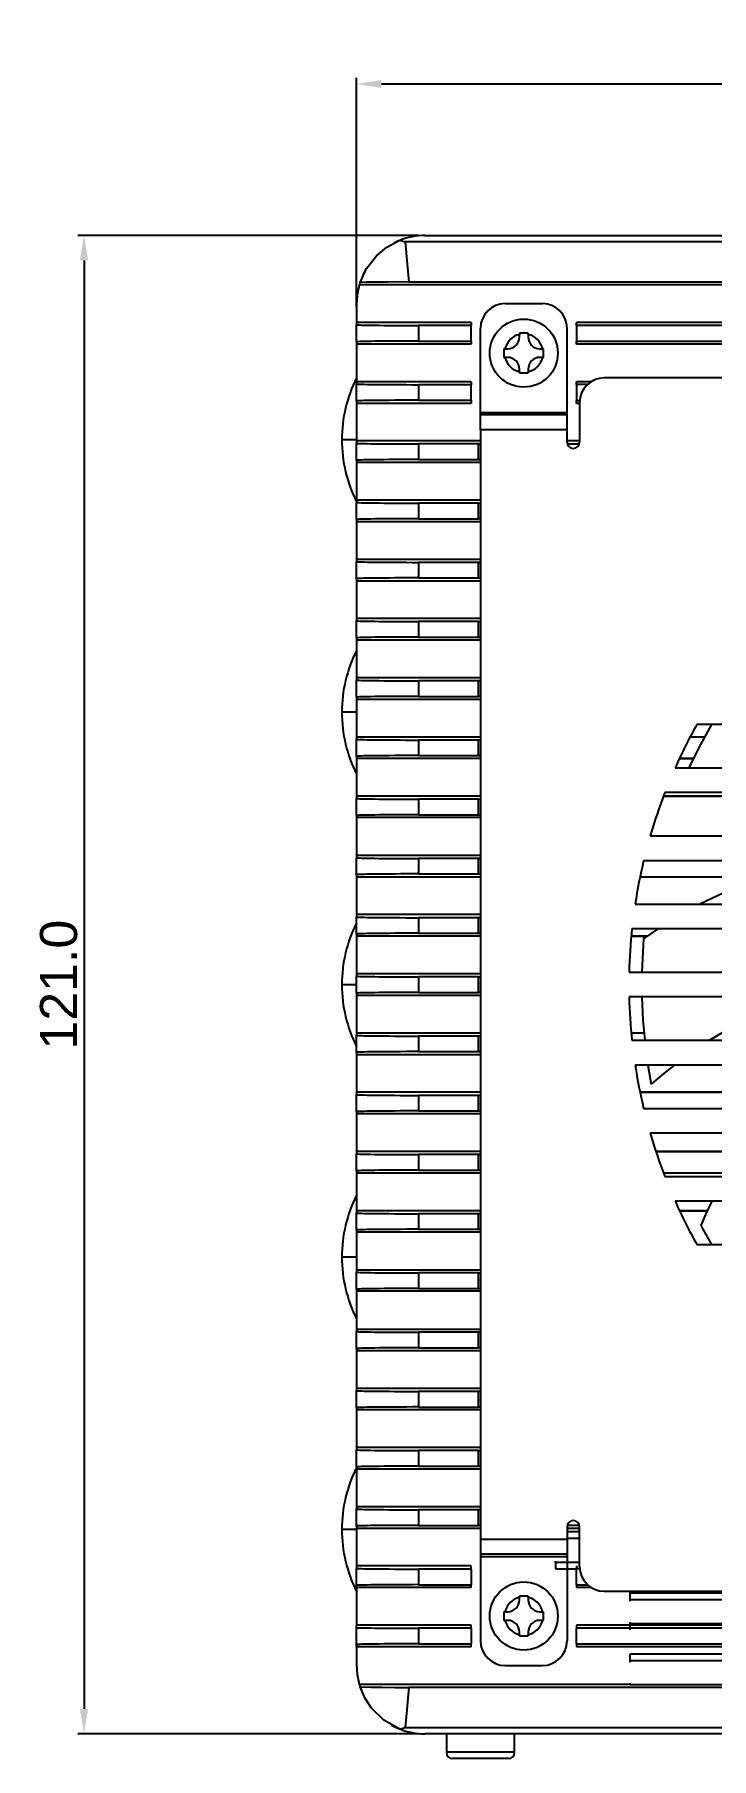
# Model space of a CAD drawing. Header units: millimetres. Extents: x 113 to 1101, y 63 to 734.
# Drawn here: x 252.4 to 307.1, y 487.3 to 626.6 of the extents above; entities that cross this region are included whole.
import ezdxf

# ---------------------------------------------------------------- set-up
doc = ezdxf.new("R2010")
doc.units = ezdxf.units.MM
doc.styles.get("Standard").update_dxf_attribs({"font": 'arial.ttf'})
doc.dimstyles.get("Standard").update_dxf_attribs({"dimtxt": 3, "dimasz": 2, "dimexe": 0.5, "dimexo": 0.5, "dimgap": 0.5, "dimtad": 1, "dimdec": 1, "dimzin": 0, "dimdsep": 46, "dimtxsty": 'Standard', "dimcen": 0.09, "dimclrd": 253, "dimclre": 253, "dimclrt": 6, "dimadec": 0, "dimazin": 0, "dimtfac": 1, "dimtdec": 1, "dimtofl": 0, "dimtmove": 0, "dimatfit": 3, "dimfxl": 1, "dimtolj": 1, "dimtzin": 0, "dimarcsym": 0})

# ---------------------------------------------------------------- blocks, each defined once
blk = doc.blocks.new('*D2')
at = {"color": 253, "lineweight": -2}
for p, q in [((278.41, 604.56), (278.41, 623.06)), ((406.41, 622.56), (280.41, 622.56)), ((408.41, 605.32), (408.41, 623.06))]:
    blk.add_line(p, q, dxfattribs=at)
at = {"color": 253}
for points in [[(280.41, 622.89), (280.41, 622.23), (278.41, 622.56)], [(406.41, 622.89), (406.41, 622.23), (408.41, 622.56)]]:
    blk.add_solid(points, dxfattribs=at)
at = {"layer": 'Defpoints', "color": 0}
for p in [(278.41, 622.56), (408.41, 604.82), (278.41, 604.06)]:
    blk.add_point(p, dxfattribs=at)
at = {"color": 6, "insert": (343.41, 624.59), "char_height": 3, "attachment_point": 5}
blk.add_mtext('\\A1;130.0', dxfattribs=at)
blk = doc.blocks.new('*D3')
at = {"color": 253, "lineweight": -2}
for p, q in [((283.41, 610.32), (255.89, 610.32)), ((256.39, 608.32), (256.39, 491.32)), ((283.41, 489.32), (255.89, 489.32))]:
    blk.add_line(p, q, dxfattribs=at)
at = {"color": 253}
for points in [[(256.05, 608.32), (256.72, 608.32), (256.39, 610.32)], [(256.05, 491.32), (256.72, 491.32), (256.39, 489.32)]]:
    blk.add_solid(points, dxfattribs=at)
at = {"layer": 'Defpoints', "color": 0}
for p in [(283.91, 610.32), (256.39, 489.32), (283.91, 489.32)]:
    blk.add_point(p, dxfattribs=at)
at = {"color": 6, "insert": (254.35, 549.82), "char_height": 3, "attachment_point": 5, "rotation": 90}
blk.add_mtext('\\A1;121.0', dxfattribs=at)

msp = doc.modelspace()

# ---------------------------------------------------------------- linework, layer by layer
for p, q in [((283.91, 610.32), (402.91, 610.32)), ((404.49, 609.82), (282.33, 609.82)), ((408.19, 606.34), (278.62, 606.34)), ((282.63, 606.58), (404.19, 606.58)), ((278.41, 604.82), (278.41, 603.3)), ((290.41, 604.83), (293.41, 604.83)), ((278.41, 603.3), (278.41, 603.12)), ((287.66, 603.3), (278.41, 603.3)), ((278.41, 601.74), (278.41, 603.12)), ((287.66, 603.06), (283.41, 603.06)), ((283.41, 603.06), (283.41, 601.8)), ((287.66, 603.3), (287.66, 603.06)), ((287.66, 601.8), (287.66, 603.06)), ((296.16, 603.06), (296.16, 603.3)), ((390.66, 603.3), (296.16, 603.3)), ((390.66, 603.06), (296.16, 603.06)), ((296.16, 603.06), (296.16, 601.8)), ((278.41, 601.74), (278.41, 601.56)), ((278.41, 601.56), (278.41, 598.52)), ((287.66, 601.56), (278.41, 601.56)), ((283.41, 601.8), (287.66, 601.8)), ((287.66, 601.8), (287.66, 601.56)), ((288.41, 596.03), (288.41, 602.83)), ((291.56, 602.13), (291.56, 602.34)), ((292.26, 602.34), (292.26, 602.13)), ((295.41, 596.03), (295.41, 602.83)), ((296.16, 601.56), (296.16, 601.8)), ((296.16, 601.8), (390.66, 601.8)), ((390.66, 601.56), (296.16, 601.56)), ((290.4, 601.18), (290.61, 601.18)), ((290.61, 600.48), (290.4, 600.48)), ((293.21, 601.18), (293.42, 601.18)), ((293.42, 600.48), (293.21, 600.48)), ((291.56, 599.32), (291.56, 599.53)), ((292.26, 599.53), (292.26, 599.32)), ((388.41, 598.83), (298.41, 598.83)), ((278.41, 598.52), (278.41, 598.34)), ((287.66, 598.52), (278.41, 598.52)), ((278.41, 596.96), (278.41, 598.34)), ((287.66, 598.27), (283.41, 598.27)), ((283.41, 598.27), (283.41, 597.02)), ((287.66, 598.52), (287.66, 598.27)), ((287.66, 597.02), (287.66, 598.27)), ((296.16, 598.29), (296.16, 598.52)), ((297.34, 598.52), (296.16, 598.52)), ((296.16, 598.29), (296.16, 597)), ((297.04, 598.29), (296.16, 598.29)), ((278.41, 596.96), (278.41, 596.77)), ((278.41, 596.77), (278.41, 593.74)), ((287.66, 596.77), (278.41, 596.77)), ((283.41, 597.02), (287.66, 597.02)), ((287.66, 597.02), (287.66, 596.77)), ((288.41, 595.83), (288.41, 596.03)), ((288.41, 596.03), (295.41, 596.03)), ((295.41, 595.83), (295.41, 596.03)), ((296.16, 596.77), (296.16, 597)), ((296.16, 597), (296.42, 597)), ((296.41, 596.77), (296.16, 596.77)), ((296.41, 596.83), (296.41, 593.63)), ((288.41, 594.63), (288.41, 595.83)), ((295.41, 595.83), (288.41, 595.83)), ((288.41, 594.63), (288.41, 505.03)), ((295.41, 594.63), (288.41, 594.63)), ((295.41, 594.63), (295.41, 595.83)), ((295.41, 593.63), (295.41, 594.63)), ((278.42, 593.82), (277.22, 593.82)), ((278.41, 593.74), (278.41, 593.55)), ((288.41, 593.74), (278.41, 593.74)), ((278.41, 592.17), (278.41, 593.55)), ((288.26, 593.49), (283.41, 593.49)), ((283.41, 593.49), (283.41, 592.23)), ((288.26, 593.49), (288.26, 593.51)), ((288.26, 593.51), (288.41, 593.51)), ((288.26, 592.23), (288.26, 593.49)), ((296.41, 593.74), (295.41, 593.74)), ((295.42, 593.51), (296.39, 593.51)), ((278.41, 592.17), (278.41, 591.99)), ((278.41, 591.99), (278.41, 588.95)), ((288.41, 591.99), (278.41, 591.99)), ((283.41, 592.23), (288.26, 592.23)), ((288.26, 592.22), (288.26, 592.23)), ((288.41, 592.22), (288.26, 592.22)), ((278.41, 588.95), (278.41, 588.77)), ((288.41, 588.95), (278.41, 588.95)), ((278.41, 587.39), (278.41, 588.77)), ((288.26, 588.71), (283.41, 588.71)), ((283.41, 588.71), (283.41, 587.45)), ((288.26, 588.71), (288.26, 588.72)), ((288.26, 588.72), (288.41, 588.72)), ((288.26, 587.45), (288.26, 588.71)), ((278.41, 587.39), (278.41, 587.21)), ((278.41, 587.21), (278.41, 584.17)), ((288.41, 587.21), (278.41, 587.21)), ((283.41, 587.45), (288.26, 587.45)), ((288.26, 587.44), (288.26, 587.45)), ((288.41, 587.44), (288.26, 587.44)), ((278.41, 584.17), (278.41, 583.99)), ((288.41, 584.17), (278.41, 584.17)), ((278.41, 582.61), (278.41, 583.99)), ((288.26, 583.93), (283.41, 583.93)), ((283.41, 583.93), (283.41, 582.67)), ((288.26, 583.93), (288.26, 583.94)), ((288.26, 583.94), (288.41, 583.94)), ((288.26, 582.67), (288.26, 583.93)), ((278.41, 582.61), (278.41, 582.42)), ((278.41, 582.42), (278.41, 579.39)), ((288.41, 582.42), (278.41, 582.42)), ((283.41, 582.67), (288.26, 582.67)), ((288.26, 582.65), (288.26, 582.67)), ((288.41, 582.65), (288.26, 582.65)), ((278.41, 579.39), (278.41, 579.21)), ((288.41, 579.39), (278.41, 579.39)), ((278.41, 577.83), (278.41, 579.21)), ((288.26, 579.14), (283.41, 579.14)), ((283.41, 579.14), (283.41, 577.89)), ((283.41, 577.89), (288.26, 577.89)), ((288.26, 579.14), (288.26, 579.16)), ((288.26, 579.16), (288.41, 579.16)), ((288.26, 577.89), (288.26, 579.14)), ((288.26, 577.87), (288.26, 577.89)), ((288.41, 577.87), (288.26, 577.87)), ((278.41, 577.83), (278.41, 577.64)), ((278.41, 577.64), (278.41, 574.61)), ((288.41, 577.64), (278.41, 577.64)), ((288.41, 574.61), (278.41, 574.61)), ((278.41, 574.61), (278.41, 574.42)), ((278.41, 573.04), (278.41, 574.42)), ((288.26, 574.36), (283.41, 574.36)), ((283.41, 574.36), (283.41, 573.1)), ((288.26, 574.36), (288.26, 574.38)), ((288.26, 574.38), (288.41, 574.38)), ((288.26, 573.1), (288.26, 574.36)), ((278.41, 573.04), (278.41, 572.86)), ((278.41, 572.86), (278.41, 569.82)), ((288.41, 572.86), (278.41, 572.86)), ((283.41, 573.1), (288.26, 573.1)), ((288.26, 573.09), (288.26, 573.1)), ((288.41, 573.09), (288.26, 573.09)), ((278.42, 571.82), (277.22, 571.82)), ((278.41, 569.82), (278.41, 569.64)), ((288.41, 569.82), (278.41, 569.82)), ((278.41, 568.26), (278.41, 569.64)), ((288.26, 569.58), (283.41, 569.58)), ((283.41, 569.58), (283.41, 568.32)), ((288.26, 569.58), (288.26, 569.59)), ((288.26, 569.59), (288.41, 569.59)), ((288.26, 568.32), (288.26, 569.58)), ((306.49, 569.8), (305.33, 569.8)), ((306.5, 569.82), (305.34, 569.82)), ((380.93, 570.83), (305.88, 570.83)), ((278.41, 568.26), (278.41, 568.08)), ((283.41, 568.32), (288.26, 568.32)), ((288.26, 568.31), (288.26, 568.32)), ((288.41, 568.31), (288.26, 568.31)), ((278.41, 568.08), (278.41, 565.04)), ((288.41, 568.08), (278.41, 568.08)), ((304.13, 567.33), (382.69, 567.33)), ((305.61, 568.08), (304.47, 568.08)), ((304.48, 568.1), (305.62, 568.1)), ((383.52, 565.33), (303.3, 565.33)), ((278.41, 565.04), (278.41, 564.86)), ((288.41, 565.04), (278.41, 565.04)), ((278.41, 563.48), (278.41, 564.86)), ((283.41, 564.8), (283.41, 563.54)), ((288.26, 564.8), (283.41, 564.8)), ((288.26, 564.8), (288.26, 564.81)), ((288.26, 564.81), (288.41, 564.81)), ((288.26, 563.54), (288.26, 564.8)), ((317.95, 565.02), (303.18, 565.02)), ((317.85, 565.04), (303.19, 565.04)), ((278.41, 563.48), (278.41, 563.32)), ((278.41, 563.32), (278.41, 560.24)), ((288.41, 563.32), (278.41, 563.32)), ((283.41, 563.54), (288.26, 563.54)), ((288.26, 563.52), (288.26, 563.54)), ((288.41, 563.52), (288.26, 563.52)), ((302.12, 561.83), (384.7, 561.83)), ((278.41, 560.24), (278.41, 560.07)), ((288.41, 560.24), (278.41, 560.24)), ((278.41, 558.7), (278.41, 560.07)), ((283.41, 560.01), (283.41, 558.76)), ((288.26, 560.01), (283.41, 560.01)), ((288.26, 560.01), (288.26, 560.03)), ((288.26, 560.03), (288.41, 560.03)), ((288.26, 558.76), (288.26, 560.01)), ((385.23, 559.83), (301.59, 559.83)), ((278.41, 558.7), (278.41, 558.51)), ((278.41, 558.51), (278.41, 555.48)), ((288.41, 558.51), (278.41, 558.51)), ((283.41, 558.76), (288.26, 558.76)), ((288.26, 558.74), (288.26, 558.76)), ((288.41, 558.74), (288.26, 558.74)), ((313.13, 558.51), (301.29, 558.51)), ((301.3, 558.53), (313.3, 558.53)), ((300.9, 556.33), (385.91, 556.33)), ((278.41, 555.48), (278.41, 555.29)), ((288.41, 555.48), (278.41, 555.48)), ((278.41, 553.91), (278.41, 555.29)), ((283.41, 555.23), (283.41, 553.97)), ((288.26, 555.23), (283.41, 555.23)), ((288.26, 555.23), (288.26, 555.25)), ((288.26, 555.25), (288.41, 555.25)), ((288.26, 553.97), (288.26, 555.23)), ((386.17, 554.33), (300.64, 554.33)), ((278.41, 553.91), (278.41, 553.73)), ((278.41, 553.73), (278.41, 550.69)), ((288.41, 553.73), (278.41, 553.73)), ((283.41, 553.97), (288.26, 553.97)), ((288.26, 553.96), (288.26, 553.97)), ((288.41, 553.96), (288.26, 553.96)), ((300.59, 553.75), (301.91, 553.75)), ((301.87, 553.73), (300.59, 553.73)), ((278.41, 550.69), (278.41, 550.51)), ((288.41, 550.69), (278.41, 550.69)), ((278.41, 549.13), (278.41, 550.51)), ((288.26, 550.45), (283.41, 550.45)), ((283.41, 550.45), (283.41, 549.19)), ((288.26, 550.45), (288.26, 550.46)), ((288.26, 550.46), (288.41, 550.46)), ((288.26, 549.19), (288.26, 550.45)), ((300.42, 550.83), (386.4, 550.83)), ((278.42, 549.82), (277.22, 549.82)), ((278.41, 549.13), (278.41, 548.95)), ((278.41, 548.95), (278.41, 545.91)), ((288.41, 548.95), (278.41, 548.95)), ((283.41, 549.19), (288.26, 549.19)), ((288.26, 549.18), (288.26, 549.19)), ((288.41, 549.18), (288.26, 549.18)), ((386.4, 548.83), (300.42, 548.83)), ((278.41, 545.91), (278.41, 545.73)), ((288.41, 545.91), (278.41, 545.91)), ((301.62, 545.91), (300.59, 545.91)), ((301.62, 545.89), (300.59, 545.89)), ((278.41, 544.35), (278.41, 545.73)), ((288.26, 545.67), (283.41, 545.67)), ((283.41, 545.67), (283.41, 544.41)), ((288.26, 545.67), (288.26, 545.68)), ((288.26, 545.68), (288.41, 545.68)), ((288.26, 544.41), (288.26, 545.67)), ((300.64, 545.33), (386.17, 545.33)), ((278.41, 544.35), (278.41, 544.16)), ((278.41, 544.16), (278.41, 541.13)), ((288.41, 544.16), (278.41, 544.16)), ((283.41, 544.41), (288.26, 544.41)), ((288.26, 544.39), (288.26, 544.41)), ((288.41, 544.39), (288.26, 544.39)), ((385.91, 543.33), (300.9, 543.33)), ((278.41, 541.13), (278.41, 540.94)), ((288.41, 541.13), (278.41, 541.13)), ((278.41, 539.56), (278.41, 540.94)), ((288.26, 540.88), (283.41, 540.88)), ((283.41, 540.88), (283.41, 539.63)), ((288.26, 540.88), (288.26, 540.9)), ((288.26, 540.9), (288.41, 540.9)), ((288.26, 539.63), (288.26, 540.88)), ((313.68, 541.13), (301.3, 541.13)), ((313.65, 541.11), (301.3, 541.11)), ((278.41, 539.56), (278.41, 539.38)), ((278.41, 539.38), (278.41, 536.34)), ((288.41, 539.38), (278.41, 539.38)), ((283.41, 539.63), (288.26, 539.63)), ((288.26, 539.61), (288.26, 539.63)), ((288.41, 539.61), (288.26, 539.61)), ((301.59, 539.83), (385.23, 539.83)), ((384.7, 537.83), (302.12, 537.83)), ((278.41, 536.34), (278.41, 536.16)), ((288.41, 536.34), (278.41, 536.34)), ((278.41, 534.78), (278.41, 536.16)), ((288.26, 536.1), (283.41, 536.1)), ((283.41, 536.1), (283.41, 534.84)), ((288.26, 536.1), (288.26, 536.12)), ((288.26, 536.12), (288.41, 536.12)), ((288.26, 534.84), (288.26, 536.1)), ((309.31, 536.34), (302.58, 536.34)), ((309.29, 536.32), (302.58, 536.32)), ((278.41, 534.78), (278.41, 534.6)), ((283.41, 534.84), (288.26, 534.84)), ((288.26, 534.83), (288.26, 534.84)), ((288.41, 534.83), (288.26, 534.83)), ((278.41, 534.6), (278.41, 531.56)), ((288.41, 534.6), (278.41, 534.6)), ((303.19, 534.62), (308.28, 534.62)), ((308.27, 534.6), (303.2, 534.6)), ((303.3, 534.33), (383.52, 534.33)), ((382.69, 532.33), (304.13, 532.33)), ((278.41, 531.56), (278.41, 531.38)), ((288.41, 531.56), (278.41, 531.56)), ((278.41, 530), (278.41, 531.38)), ((288.26, 531.32), (283.41, 531.32)), ((283.41, 531.32), (283.41, 530.06)), ((288.26, 531.32), (288.26, 531.33)), ((288.26, 531.33), (288.41, 531.33)), ((288.26, 530.06), (288.26, 531.32)), ((306.77, 531.56), (304.48, 531.56)), ((306.76, 531.54), (304.49, 531.54)), ((278.41, 530), (278.41, 529.84)), ((278.41, 529.84), (278.41, 526.76)), ((288.41, 529.84), (278.41, 529.84)), ((283.41, 530.06), (288.26, 530.06)), ((288.26, 530.05), (288.26, 530.06)), ((288.41, 530.05), (288.26, 530.05)), ((278.42, 527.82), (277.22, 527.82)), ((305.88, 528.83), (380.93, 528.83)), ((278.41, 526.76), (278.41, 526.6)), ((288.41, 526.76), (278.41, 526.76)), ((278.41, 525.22), (278.41, 526.6)), ((288.26, 526.54), (283.41, 526.54)), ((283.41, 526.54), (283.41, 525.28)), ((288.26, 526.54), (288.26, 526.55)), ((288.26, 526.55), (288.41, 526.55)), ((288.26, 525.28), (288.26, 526.54)), ((278.41, 525.22), (278.41, 525.06)), ((278.41, 525.06), (278.41, 521.97)), ((288.41, 525.06), (278.41, 525.06)), ((283.41, 525.28), (288.26, 525.28)), ((288.26, 525.26), (288.26, 525.28)), ((288.41, 525.26), (288.26, 525.26)), ((278.41, 521.97), (278.41, 521.81)), ((288.41, 521.97), (278.41, 521.97)), ((278.41, 520.43), (278.41, 521.81)), ((288.26, 521.75), (283.41, 521.75)), ((283.41, 521.75), (283.41, 520.5)), ((288.26, 521.75), (288.26, 521.77)), ((288.26, 521.77), (288.41, 521.77)), ((288.26, 520.5), (288.26, 521.75)), ((278.41, 520.43), (278.41, 520.25)), ((278.41, 520.25), (278.41, 517.21)), ((288.41, 520.25), (278.41, 520.25)), ((283.41, 520.5), (288.26, 520.5)), ((288.26, 520.48), (288.26, 520.5)), ((288.41, 520.48), (288.26, 520.48)), ((278.41, 517.21), (278.41, 517.03)), ((288.41, 517.21), (278.41, 517.21)), ((278.41, 515.65), (278.41, 517.03)), ((288.26, 516.97), (283.41, 516.97)), ((283.41, 516.97), (283.41, 515.71)), ((288.26, 516.97), (288.26, 516.98)), ((288.26, 516.98), (288.41, 516.98)), ((288.26, 515.71), (288.26, 516.97)), ((278.41, 515.65), (278.41, 515.47)), ((278.41, 515.47), (278.41, 512.43)), ((288.41, 515.47), (278.41, 515.47)), ((283.41, 515.71), (288.26, 515.71)), ((288.26, 515.7), (288.26, 515.71)), ((288.41, 515.7), (288.26, 515.7)), ((278.41, 512.43), (278.41, 512.25)), ((288.41, 512.43), (278.41, 512.43)), ((278.41, 510.87), (278.41, 512.25)), ((288.26, 512.19), (283.41, 512.19)), ((283.41, 512.19), (283.41, 510.93)), ((288.26, 512.19), (288.26, 512.2)), ((288.26, 512.2), (288.41, 512.2)), ((288.26, 510.93), (288.26, 512.19)), ((278.41, 510.87), (278.41, 510.69)), ((278.41, 510.69), (278.41, 507.65)), ((288.41, 510.69), (278.41, 510.69)), ((283.41, 510.93), (288.26, 510.93)), ((288.26, 510.92), (288.26, 510.93)), ((288.41, 510.92), (288.26, 510.92)), ((278.41, 507.65), (278.41, 507.47)), ((288.41, 507.65), (278.41, 507.65)), ((278.41, 506.09), (278.41, 507.47)), ((288.26, 507.4), (283.41, 507.4)), ((283.41, 507.4), (283.41, 506.15)), ((288.26, 507.4), (288.26, 507.42)), ((288.26, 507.42), (288.41, 507.42)), ((288.26, 506.15), (288.26, 507.4)), ((278.42, 505.82), (277.22, 505.82)), ((278.41, 506.09), (278.41, 505.9)), ((278.41, 505.9), (278.41, 502.87)), ((288.41, 505.9), (278.41, 505.9)), ((283.41, 506.15), (288.26, 506.15)), ((288.26, 506.13), (288.26, 506.15)), ((288.41, 506.13), (288.26, 506.13)), ((295.41, 506.03), (295.41, 505.03)), ((296.41, 505.9), (295.41, 505.9)), ((296.41, 505.62), (295.41, 505.62)), ((296.4, 506.13), (295.42, 506.13)), ((296.41, 502.83), (296.41, 506.03)), ((288.41, 505.03), (288.41, 503.83)), ((288.41, 505.03), (295.41, 505.03)), ((295.41, 505.11), (296.41, 505.11)), ((295.41, 505.03), (295.41, 503.83)), ((278.41, 502.87), (278.41, 502.68)), ((287.66, 502.87), (278.41, 502.87)), ((278.41, 501.3), (278.41, 502.68)), ((287.66, 502.62), (287.66, 502.87)), ((288.41, 503.83), (288.41, 503.63)), ((295.41, 503.83), (288.41, 503.83)), ((288.41, 503.63), (288.41, 496.83)), ((288.41, 503.63), (295.41, 503.63)), ((294.48, 503.15), (294.48, 503.25)), ((294.48, 503.15), (294.48, 502.64)), ((296.41, 503.15), (294.48, 503.15)), ((295.41, 503.83), (295.41, 503.63)), ((295.41, 503.63), (295.41, 496.83)), ((296.16, 502.87), (296.16, 502.64)), ((278.41, 501.12), (278.41, 501.3)), ((287.66, 502.62), (283.41, 502.62)), ((283.41, 502.62), (283.41, 501.36)), ((283.41, 501.36), (287.66, 501.36)), ((287.66, 502.62), (287.66, 501.36)), ((287.66, 501.12), (287.66, 501.36)), ((294.48, 502.64), (296.16, 502.64)), ((296.42, 502.64), (296.16, 502.64)), ((296.16, 501.35), (296.16, 502.64)), ((296.16, 501.35), (296.16, 501.12)), ((296.16, 501.35), (297.06, 501.35)), ((278.41, 501.12), (278.41, 498.08)), ((287.66, 501.12), (278.41, 501.12)), ((291.56, 500.13), (291.56, 500.34)), ((292.26, 500.34), (292.26, 500.13)), ((297.37, 501.12), (296.16, 501.12)), ((298.41, 500.83), (388.41, 500.83)), ((300.48, 500.81), (300.48, 500.68)), ((300.48, 500.68), (300.48, 500.17)), ((344.13, 500.68), (300.48, 500.68)), ((300.48, 500.17), (300.48, 500.04)), ((300.48, 500.17), (343.73, 500.17)), ((290.4, 499.18), (290.61, 499.18)), ((293.21, 499.18), (293.42, 499.18)), ((278.41, 497.9), (278.41, 498.08)), ((287.66, 498.08), (278.41, 498.08)), ((278.41, 496.52), (278.41, 497.9)), ((287.66, 497.84), (283.41, 497.84)), ((283.41, 497.84), (283.41, 496.58)), ((287.66, 497.84), (287.66, 498.08)), ((287.66, 497.84), (287.66, 496.58)), ((290.61, 498.48), (290.4, 498.48)), ((291.56, 497.32), (291.56, 497.53)), ((292.26, 497.53), (292.26, 497.32)), ((293.42, 498.48), (293.21, 498.48)), ((296.16, 498.08), (296.16, 497.84)), ((390.66, 498.08), (296.16, 498.08)), ((296.16, 496.58), (296.16, 497.84)), ((390.66, 497.84), (296.16, 497.84)), ((300.48, 498.34), (300.48, 498.21)), ((300.48, 498.21), (300.48, 497.7)), ((343.39, 498.21), (300.48, 498.21)), ((278.41, 496.34), (278.41, 496.52)), ((278.41, 496.34), (278.41, 494.82)), ((287.66, 496.34), (278.41, 496.34)), ((283.41, 496.58), (287.66, 496.58)), ((287.66, 496.34), (287.66, 496.58)), ((296.16, 496.58), (296.16, 496.34)), ((296.16, 496.58), (390.66, 496.58)), ((390.66, 496.34), (296.16, 496.34)), ((300.48, 495.74), (300.48, 495.23)), ((392.98, 495.74), (300.48, 495.74)), ((290.41, 494.83), (293.41, 494.83)), ((300.48, 495.23), (300.48, 495.1)), ((300.48, 495.23), (392.98, 495.23)), ((300.48, 493.3), (278.62, 493.3)), ((404.19, 493.06), (282.63, 493.06)), ((300.48, 493.4), (300.48, 493.27)), ((392.98, 493.27), (300.48, 493.27)), ((282.33, 489.82), (404.49, 489.82)), ((402.91, 489.32), (283.91, 489.32)), ((285.66, 489.32), (285.66, 487.82)), ((291.16, 487.82), (291.16, 489.32)), ((291.16, 487.82), (285.66, 487.82)), ((290.66, 487.32), (286.16, 487.32))]:
    msp.add_line(p, q)
for points in [[(278.68, 606.54), (279.2, 607.66), (280, 608.69), (280.84, 609.39), (281.89, 609.94)], [(281.89, 609.94), (282.13, 609.87), (282.33, 609.82)], [(282.33, 609.82), (282.48, 608.01), (282.63, 606.58)], [(282.63, 606.58), (280.91, 606.57), (279.96, 606.57), (279.2, 606.56), (278.68, 606.54)], [(292.26, 602.43), (291.87, 602.43), (291.56, 602.43)], [(291.56, 602.43), (291.56, 602.38), (291.56, 602.34)], [(292.26, 602.34), (292.26, 602.39), (292.26, 602.43)], [(290.31, 601.18), (290.31, 600.79), (290.31, 600.48)], [(290.4, 601.18), (290.35, 601.18), (290.31, 601.18)], [(290.31, 600.48), (290.36, 600.48), (290.4, 600.48)], [(293.51, 601.18), (293.46, 601.18), (293.42, 601.18)], [(293.42, 600.48), (293.47, 600.48), (293.51, 600.48)], [(293.51, 600.48), (293.51, 600.87), (293.51, 601.18)], [(291.56, 599.32), (291.56, 599.27), (291.56, 599.23)], [(291.56, 599.23), (291.95, 599.23), (292.26, 599.23)], [(292.26, 599.23), (292.26, 599.28), (292.26, 599.32)], [(307.07, 570.84), (306.03, 568.92), (305.25, 567.33)], [(314.12, 558.63), (312, 558.39), (309.79, 557.85), (308.01, 557.2), (306.18, 556.35)], [(302.78, 554.35), (302.12, 553.91), (301.6, 553.55)], [(301.6, 553.55), (301.6, 553.58), (301.6, 553.58), (301.6, 553.58), (301.6, 553.58), (301.6, 553.58), (301.6, 553.58), (301.6, 553.58), (301.6, 553.58), (301.59, 553.5), (301.56, 553.02), (301.44, 550.83)], [(301.44, 548.85), (301.53, 546.94), (301.68, 545.33)], [(306.91, 545.34), (310.61, 547.51), (313.71, 548.83)], [(301.94, 543.33), (302.15, 542.08), (302.2, 541.8), (302.21, 541.8), (302.21, 541.8), (302.21, 541.8), (302.21, 541.81), (302.2, 541.84)], [(302.24, 541.82), (303.28, 542.68), (304.12, 543.33)], [(307.09, 532.34), (306.6, 531.25), (306.22, 530.36)], [(306.22, 530.36), (306.21, 530.38), (306.21, 530.38), (306.21, 530.38), (306.21, 530.38), (306.21, 530.38), (306.21, 530.38), (306.23, 530.35), (306.37, 530.08), (307.06, 528.83)], [(292.26, 500.43), (291.87, 500.43), (291.56, 500.43)], [(291.56, 500.43), (291.56, 500.38), (291.56, 500.34)], [(292.26, 500.34), (292.26, 500.39), (292.26, 500.43)], [(290.31, 499.18), (290.31, 498.79), (290.31, 498.48)], [(290.4, 499.18), (290.35, 499.18), (290.31, 499.18)], [(293.51, 499.18), (293.46, 499.18), (293.42, 499.18)], [(293.51, 498.48), (293.51, 498.87), (293.51, 499.18)], [(290.31, 498.48), (290.36, 498.48), (290.4, 498.48)], [(291.56, 497.32), (291.56, 497.27), (291.56, 497.23)], [(291.56, 497.23), (291.95, 497.23), (292.26, 497.23)], [(292.26, 497.23), (292.26, 497.28), (292.26, 497.32)], [(293.42, 498.48), (293.47, 498.48), (293.51, 498.48)], [(281.89, 489.7), (280.6, 490.43), (279.62, 491.38), (279.06, 492.22), (278.68, 493.1)], [(278.68, 493.1), (279.59, 493.08), (280.46, 493.07), (281.49, 493.06), (282.63, 493.06)], [(282.63, 493.06), (282.45, 491.25), (282.33, 489.82)], [(281.89, 489.7), (282.13, 489.77), (282.33, 489.82)]]:
    msp.add_lwpolyline(points)
for centre in [(291.91, 600.83), (291.91, 498.83)]:
    msp.add_circle(centre, 2.75)
for centre, radius, start, end in [((283.91, 604.82), 5.5, 111.5325, 116.3039), ((283.91, 604.82), 5.5, 90, 111.5319), ((283.91, 604.82), 5.5, 149.2327, 161.7497), ((283.91, 604.82), 5.5, 163.9748, 180), ((290.41, 602.83), 2, 90, 180), ((293.41, 602.83), 2, 360, 90), ((291.91, 600.83), 1.55, 103.0503, 166.9497), ((290.61, 602.13), 0.95, 270, 0), ((291.91, 600.83), 1.55, 13.0503, 76.9497), ((293.21, 602.13), 0.95, 180, 270), ((291.91, 600.83), 1.55, 193.0503, 256.9497), ((290.61, 599.53), 0.95, 0, 90), ((293.21, 599.53), 0.95, 90, 180), ((291.91, 600.83), 1.55, 283.0503, 346.9497), ((288.23, 593.82), 11.02, 153.0085, 180), ((298.41, 596.83), 2, 90, 180), ((288.23, 593.82), 11.02, 180, 206.9915), ((295.91, 593.63), 0.5, 180, 0), ((288.23, 571.82), 11.02, 153.0085, 180), ((288.23, 571.82), 11.02, 180, 206.9915), ((343.41, 549.83), 43, 150.7664, 155.9849), ((343.41, 549.83), 43, 158.8712, 163.7953), ((343.41, 549.83), 43, 166.5523, 171.3057), ((288.23, 549.82), 11.02, 153.0085, 180), ((343.41, 549.83), 43, 173.9929, 178.6674), ((288.23, 549.82), 11.02, 180, 206.9915), ((343.41, 549.83), 43, 181.3326, 186.0071), ((343.41, 549.83), 43, 188.6943, 193.4477), ((343.41, 549.83), 43, 196.2047, 201.1288), ((288.23, 527.82), 11.02, 153.0085, 180), ((343.41, 549.83), 43, 204.0151, 209.2336), ((288.23, 527.82), 11.02, 180, 206.9915), ((288.23, 505.82), 11.02, 153.0085, 180), ((288.23, 505.82), 11.02, 180, 206.9915), ((295.91, 506.03), 0.5, 0, 180), ((298.41, 502.83), 2, 180, 270), ((291.91, 498.83), 1.55, 103.0503, 166.9497), ((290.61, 500.13), 0.95, 270, 0), ((291.91, 498.83), 1.55, 13.0503, 76.9497), ((293.21, 500.13), 0.95, 180, 270), ((291.91, 498.83), 1.55, 193.0503, 256.9497), ((290.61, 497.53), 0.95, 0, 90), ((293.21, 497.53), 0.95, 90, 180), ((291.91, 498.83), 1.55, 283.0503, 346.9497), ((290.41, 496.83), 2, 180, 270), ((293.41, 496.83), 2, 270, 0), ((283.91, 494.82), 5.5, 180, 196.0252), ((283.91, 494.82), 5.5, 198.2503, 205.3547), ((283.91, 494.82), 5.5, 240.8062, 248.4675), ((283.91, 494.82), 5.5, 248.4681, 270), ((286.16, 487.82), 0.5, 180, 270), ((290.66, 487.82), 0.5, 270, 0)]:
    msp.add_arc(centre, radius, start, end)
for centre, major_axis, ratio, start_param, end_param in [((283.91, 604.82), (1.61, 5.26), 1, 1.548689, 1.587513), ((283.41, 603.12), (5, 0), 0.012218, 3.141593, 4.712389), ((283.41, 601.74), (5, 0), 0.012218, 1.570796, 3.141593), ((283.41, 598.34), (5, 0), 0.012218, 3.141593, 4.712389), ((283.41, 596.96), (5, 0), 0.012218, 1.570796, 3.141593), ((283.41, 593.55), (5, 0), 0.012218, 3.141593, 4.712389), ((283.41, 592.17), (5, 0), 0.012218, 1.570796, 3.141593), ((283.41, 588.77), (5, 0), 0.012218, 3.141593, 4.712389), ((283.41, 587.39), (5, 0), 0.012218, 1.570796, 3.141593), ((283.41, 583.99), (5, 0), 0.012218, 3.141593, 4.712389), ((283.41, 582.61), (5, 0), 0.012218, 1.570796, 3.141593), ((283.41, 579.21), (5, 0), 0.012218, 3.141593, 4.712389), ((283.41, 577.83), (5, 0), 0.012218, 1.570796, 3.141593), ((283.41, 574.42), (5, 0), 0.012218, 3.141593, 4.712389), ((283.41, 573.04), (5, 0), 0.012218, 1.570796, 3.141593), ((283.41, 569.64), (5, 0), 0.012218, 3.141593, 4.712389), ((283.41, 568.26), (5, 0), 0.012218, 1.570796, 3.141593), ((283.41, 564.86), (5, 0), 0.012218, 3.141593, 4.712389), ((283.41, 563.48), (5, 0), 0.012218, 1.570796, 3.141593), ((283.41, 560.07), (5, 0), 0.012218, 3.141593, 4.712389), ((283.41, 558.7), (5, 0), 0.012218, 1.570796, 3.141593), ((283.41, 555.29), (5, 0), 0.012218, 3.141593, 4.712389), ((283.41, 553.91), (5, 0), 0.012218, 1.570796, 3.141593), ((283.41, 550.51), (5, 0), 0.012218, 3.141593, 4.712389), ((283.41, 549.13), (5, 0), 0.012218, 1.570796, 3.141593), ((283.41, 545.73), (5, 0), 0.012218, 3.141593, 4.712389), ((283.41, 544.35), (5, 0), 0.012218, 1.570796, 3.141593), ((283.41, 540.94), (5, 0), 0.012218, 3.141593, 4.712389), ((283.41, 539.56), (5, 0), 0.012218, 1.570796, 3.141593), ((283.41, 536.16), (5, 0), 0.012218, 3.141593, 4.712389), ((283.41, 534.78), (5, 0), 0.012218, 1.570796, 3.141593), ((283.41, 531.38), (5, 0), 0.012218, 3.141593, 4.712389), ((283.41, 530), (5, 0), 0.012218, 1.570796, 3.141593), ((283.41, 526.6), (5, 0), 0.012218, 3.141593, 4.712389), ((283.41, 525.22), (5, 0), 0.012218, 1.570796, 3.141593), ((283.41, 521.81), (5, 0), 0.012218, 3.141593, 4.712389), ((283.41, 520.43), (5, 0), 0.012218, 1.570796, 3.141593), ((283.41, 517.03), (5, 0), 0.012218, 3.141593, 4.712389), ((283.41, 515.65), (5, 0), 0.012218, 1.570796, 3.141593), ((283.41, 512.25), (5, 0), 0.012218, 3.141593, 4.712389), ((283.41, 510.87), (5, 0), 0.012218, 1.570796, 3.141593), ((283.41, 507.47), (5, 0), 0.012218, 3.141593, 4.712389), ((283.41, 506.09), (5, 0), 0.012218, 1.570796, 3.141593), ((283.41, 502.68), (5, 0), 0.012218, 3.141593, 4.712389), ((283.41, 501.3), (5, 0), 0.012218, 1.570796, 3.141593), ((283.41, 497.9), (5, 0), 0.012218, 3.141593, 4.712389), ((283.41, 496.52), (5, 0), 0.012218, 1.570796, 3.141593), ((283.91, 494.82), (5.25, 1.63), 1, 3.119662, 3.158486)]:
    msp.add_ellipse(centre, major_axis=major_axis, ratio=ratio, start_param=start_param, end_param=end_param)

# ---------------------------------------------------------------- dimensions: what is measured, and where the dimension line sits
dim = msp.add_linear_dim(base=(278.41, 622.56), p1=(408.41, 604.82), p2=(278.41, 604.06), dimstyle='Standard')
dim.commit()
dim.dimension.update_dxf_attribs({"geometry": '*D2', "text_midpoint": (343.41, 624.59)})
dim = msp.add_linear_dim(base=(256.39, 489.32), p1=(283.91, 610.32), p2=(283.91, 489.32), angle=90, dimstyle='Standard')
dim.commit()
dim.dimension.update_dxf_attribs({"geometry": '*D3', "text_midpoint": (254.35, 549.82)})

doc.saveas('drawing.dxf')
